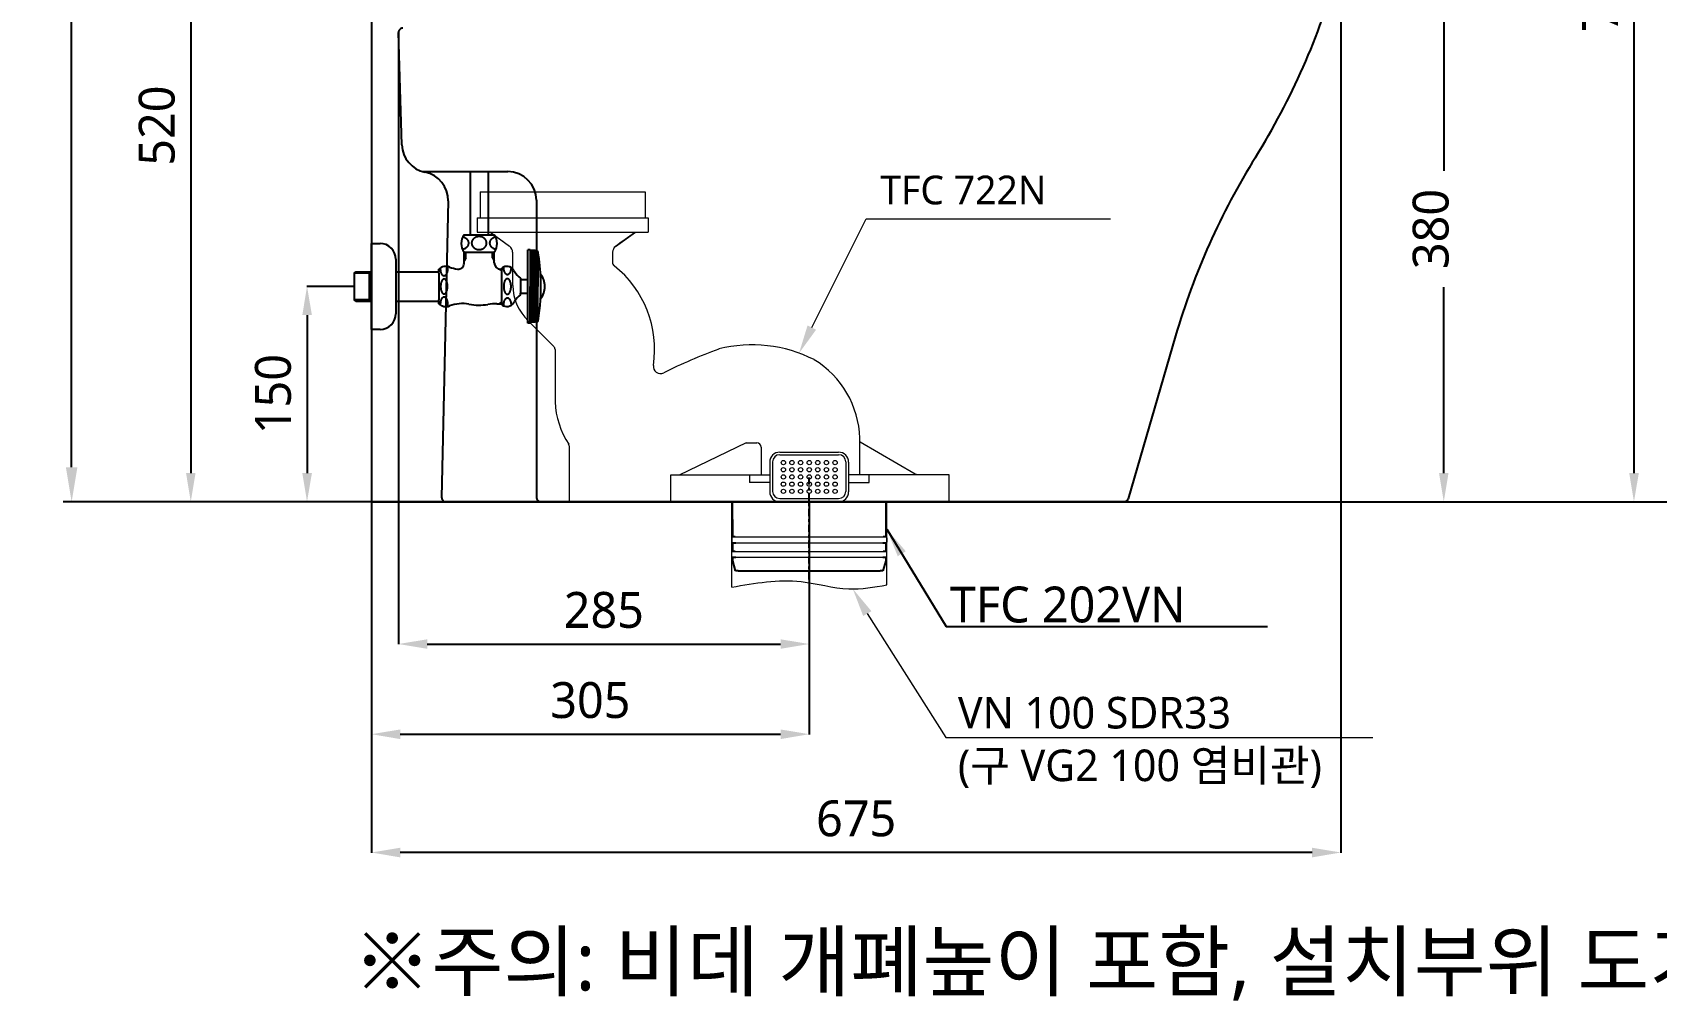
# Model space of a CAD drawing. Header units: millimetres. Extents: x 1416 to 7337, y -4252 to -1725.
# Drawn here: x 4466 to 5597, y -4252 to -3578 of the extents above; entities that cross this region are included whole.
import ezdxf

# ---------------------------------------------------------------- set-up
doc = ezdxf.new("R2010")
doc.units = ezdxf.units.MM
doc.header["$MEASUREMENT"] = 0
doc.linetypes.add('CENTER', pattern=[11, 5, -2, 2, -2])
doc.linetypes.add('HIDDEN', pattern=[0.375, 0.25, -0.125])
for name, color, linetype, lineweight in [('1', 1, 'CENTER', 5), ('2', 2, 'HIDDEN', 9), ('3', 3, 'Continuous', 15)]:
    doc.layers.add(name, color=color, linetype=linetype, lineweight=lineweight)
for name, color, linetype in [('4', 4, 'Continuous'), ('6', 6, 'Continuous'), ('CEN', 1, 'CENTER')]:
    doc.layers.add(name, color=color, linetype=linetype)
doc.styles.add('GHS', font='romans', dxfattribs={"bigfont": 'ghs'})
doc.styles.add('ROMANS', font='NanumGothic.ttf', dxfattribs={"height": 10.144927})
doc.styles.get("Standard").update_dxf_attribs({"font": 'NanumGothic.ttf'})
doc.dimstyles.get("Standard").update_dxf_attribs({"dimtxt": 0.18, "dimasz": 0.18, "dimexe": 0.18, "dimexo": 0.0625, "dimgap": 0.09, "dimtad": 0, "dimtih": 1, "dimtoh": 1, "dimdec": 4, "dimzin": 0, "dimdsep": 46, "dimtxsty": 'Standard', "dimcen": 0.09, "dimadec": 0, "dimazin": 0, "dimtfac": 1, "dimtdec": 4, "dimtofl": 0, "dimtmove": 0, "dimatfit": 3, "dimfxl": 0, "dimtolj": 1, "dimtzin": 0, "dimarcsym": 0})

# ---------------------------------------------------------------- blocks, each defined once
blk = doc.blocks.new('*D20')
at = {"color": 0, "lineweight": -2}
for p, q in [((5532.1, -3195), (5581.9, -3195)), ((5581.7, -3215), (5581.7, -3885)), ((5524.8, -3905), (5581.9, -3905))]:
    blk.add_line(p, q, dxfattribs=at)
at = {"color": 0}
for points in [[(5578.4, -3215), (5585.1, -3215), (5581.7, -3195)], [(5578.4, -3885), (5585.1, -3885), (5581.7, -3905)]]:
    blk.add_solid(points, dxfattribs=at)
at = {"layer": 'Defpoints', "color": 0}
for p in [(5532, -3195), (5524.7, -3905), (5581.7, -3905)]:
    blk.add_point(p, dxfattribs=at)
at = {"color": 2, "insert": (5558.2, -3550), "char_height": 25, "attachment_point": 5, "rotation": 90}
blk.add_mtext('\\A1;710', dxfattribs=at)
blk = doc.blocks.new('*D21')
at = {"color": 0, "lineweight": -2}
for p, q in [((5362, -3525), (5449.4, -3525)), ((5449.2, -3545), (5449.2, -3674.6)), ((5449.2, -3885), (5449.2, -3755.5)), ((5324.5, -3905), (5449.4, -3905))]:
    blk.add_line(p, q, dxfattribs=at)
at = {"color": 0}
for points in [[(5445.9, -3545), (5452.5, -3545), (5449.2, -3525)], [(5445.9, -3885), (5452.5, -3885), (5449.2, -3905)]]:
    blk.add_solid(points, dxfattribs=at)
at = {"layer": 'Defpoints', "color": 0}
for p in [(5361.9, -3525), (5324.4, -3905), (5449.2, -3905)]:
    blk.add_point(p, dxfattribs=at)
at = {"color": 2, "insert": (5440.2, -3715), "char_height": 25, "attachment_point": 5, "rotation": 90}
blk.add_mtext('\\A1;380', dxfattribs=at)
blk = doc.blocks.new('*D22')
at = {"color": 0, "lineweight": -2}
for p, q in [((4690.2, -3755), (4657, -3755)), ((4657.2, -3775), (4657.2, -3885)), ((4702.1, -3905), (4657, -3905))]:
    blk.add_line(p, q, dxfattribs=at)
at = {"color": 0}
for points in [[(4653.9, -3775), (4660.6, -3775), (4657.2, -3755)], [(4653.9, -3885), (4660.6, -3885), (4657.2, -3905)]]:
    blk.add_solid(points, dxfattribs=at)
at = {"layer": 'Defpoints', "color": 0}
for p in [(4690.2, -3755), (4657.2, -3905), (4702.1, -3905)]:
    blk.add_point(p, dxfattribs=at)
at = {"color": 2, "insert": (4633.6, -3830), "char_height": 25, "attachment_point": 5, "rotation": 90}
blk.add_mtext('\\A1;150', dxfattribs=at)
blk = doc.blocks.new('*D24')
at = {"color": 0, "linetype": 'ByBlock', "lineweight": -2}
for p, q in [((4907.6, -3381), (4576, -3381)), ((4576.2, -3401), (4576.2, -3885)), ((4768.6, -3905), (4576, -3905))]:
    blk.add_line(p, q, dxfattribs=at)
at = {"color": 0}
for points in [[(4572.9, -3401), (4579.5, -3401), (4576.2, -3381)], [(4572.9, -3885), (4579.5, -3885), (4576.2, -3905)]]:
    blk.add_solid(points, dxfattribs=at)
at = {"layer": 'Defpoints', "color": 0}
for p in [(4907.7, -3381), (4576.2, -3905), (4768.7, -3905)]:
    blk.add_point(p, dxfattribs=at)
at = {"color": 2, "insert": (4552.6, -3643), "char_height": 25, "attachment_point": 5, "rotation": 90}
blk.add_mtext('\\A1;520', dxfattribs=at)
blk = doc.blocks.new('BGFB')
at = {"color": 2, "linetype": 'Continuous', "lineweight": 0}
for p, q in [((-57.5, 0), (57.5, 0)), ((-57.5, 0), (-57.5, -18)), ((57.5, 0), (57.5, -18)), ((-59.5, -18), (59.5, -18)), ((-59.5, -18), (-59.5, -28)), ((59.5, -18), (59.5, -28)), ((-59.5, -28), (59.5, -28)), ((-36.9, -38), (-50.8, -28)), ((36.9, -38.1), (50.8, -28)), ((-34.8, -42.1), (-34.8, -65.3)), ((34.8, -42.1), (34.8, -49.1)), ((-24.1, -89.9), (-6.2, -107.6)), ((-5.3, -109.8), (-5.3, -146.3)), ((4.7, -215.9), (4.7, -177.4)), ((127.8, -174.9), (81.1, -197.3)), ((127.8, -174.9), (135.3, -174.9)), ((138.3, -177.9), (138.3, -197.3)), ((207.1, -196.8), (207.1, -171.6)), ((207.3, -174.1), (245.6, -196.4)), ((144.3, -188.3), (144.3, -208.9)), ((146.3, -188.1), (146.3, -208.6)), ((151.3, -181.3), (192.3, -181.3)), ((151.3, -183.1), (192.3, -183.1)), ((197.3, -188.1), (197.3, -208.6)), ((199.3, -188.3), (199.3, -208.9)), ((144.3, -197.3), (75.1, -197.3)), ((75.1, -197.3), (75.1, -215.9)), ((130.2, -197.3), (130.2, -202.4)), ((144.3, -202.4), (130.2, -202.4)), ((199.3, -196.8), (269.2, -196.8)), ((199.3, -202.4), (213.7, -202.4)), ((213.7, -202.4), (213.7, -196.8)), ((269.2, -196.8), (269.2, -215.9)), ((151.3, -213.6), (192.3, -213.6)), ((4.7, -215.9), (269.2, -215.9)), ((117.8, -240.9), (117.8, -243.9)), ((118.5, -240.4), (118.3, -240.4)), ((118.5, -244.4), (118.3, -244.4)), ((118.5, -240.4), (225.4, -240.4)), ((118.5, -244.4), (225.4, -244.4)), ((225.9, -240.9), (225.9, -243.9)), ((120.3, -250.4), (223.3, -250.4)), ((120.6, -254.4), (223, -254.4))]:
    blk.add_line(p, q, dxfattribs=at)
at = {"color": 3, "linetype": 'Continuous', "lineweight": 0}
for p, q in [((117.8, -275.3), (117.8, -215.9)), ((225.9, -273.8), (225.9, -215.9))]:
    blk.add_line(p, q, dxfattribs=at)
at = {"color": 2}
for p, q in [((118.5, -240.4), (118.4, -215.9)), ((225.3, -215.9), (225.2, -240.4)), ((118.5, -244.4), (120.6, -244.4)), ((118.6, -250.4), (118.5, -244.4)), ((223, -244.4), (225.2, -244.4)), ((225.2, -240.4), (223.3, -240.4)), ((225.2, -244.4), (225.1, -250.4)), ((120.3, -250.4), (118.3, -250.4)), ((118.3, -254.4), (120.6, -254.4)), ((118.6, -256.9), (118.6, -254.4)), ((120.4, -263.9), (118.6, -256.9)), ((223, -254.4), (225.4, -254.4)), ((225.1, -256.9), (223.2, -263.9)), ((225.4, -250.4), (223.3, -250.4)), ((225.1, -254.4), (225.1, -256.9)), ((122.4, -263.9), (120.4, -263.9)), ((122.4, -263.9), (171.8, -263.9)), ((171.8, -263.9), (221.2, -263.9)), ((223.2, -263.9), (221.2, -263.9))]:
    blk.add_line(p, q, dxfattribs=at)
blk.add_line((120.3, -240.4), (118.5, -240.4))
at = {"color": 2, "linetype": 'Continuous', "lineweight": 0}
for centre in [(153.8, -188.6), (153.8, -193.6), (153.8, -198.6), (153.8, -203.6), (153.8, -208.6)]:
    blk.add_circle(centre, 1.5, dxfattribs=at)
for centre, radius, start, end in [((-39.8, -42.1), 5, 0.0447, 54.1067), ((39.8, -42.1), 5, 125.8861, 179.7556), ((37.8, -49.1), 3, 179.7556, 231.4151), ((-10.7, -109.9), 74.8, 351.5468, 51.4151), ((1.6, -64.1), 36.4, 181.8849, 225.0733), ((-8.3, -109.8), 3, 0.0895, 45.2408), ((239.8, -464.9), 378.8, 110.2437, 116.5549), ((132, -202.9), 96.3, 63.2809, 103.9725), ((68.2, -121.6), 5, 171.5468, 296.5549), ((140.2, -174), 67, 2.0828, 58.4605), ((52.8, -143.8), 58.1, 182.4762, 213.3534), ((1.7, -177.4), 3, 0, 33.3534), ((135.3, -177.9), 3, 0, 90), ((151.3, -188.3), 7, 90, 180), ((151.3, -188.1), 5, 90, 180), ((192.3, -188.3), 7, 360, 90), ((192.3, -188.1), 5, 0, 90), ((247.1, -193.8), 3, 239.7939, 270), ((151.3, -208.9), 7, 179.7381, 270), ((151.3, -208.6), 5, 180, 270), ((192.3, -208.6), 5, 270, 0), ((192.3, -208.9), 7, 270, 0), ((118.3, -240.9), 0.5, 90, 180), ((118.3, -243.9), 0.5, 180, 270), ((225.4, -240.9), 0.5, 0, 90), ((225.4, -243.9), 0.5, 270, 360), ((118.3, -250.9), 0.5, 90, 180), ((118.3, -253.9), 0.5, 180, 270), ((225.4, -250.9), 0.5, 0, 90), ((225.4, -253.9), 0.5, 270, 0)]:
    blk.add_arc(centre, radius, start, end, dxfattribs=at)
at = {"color": 3, "linetype": 'Continuous', "lineweight": 0}
blk.add_spline([(117.8, -275.3), (166.2, -271.5), (199.4, -276.5), (225.9, -273.8)], degree=3, dxfattribs=at)
at = {"layer": '1', "color": 252, "linetype": 'Continuous'}
for q in [(-50.8, -28), (-50.1, -28.5), (-50.1, -28.5), (-50.1, -28.5)]:
    blk.add_line((-36.9, -38), q, dxfattribs=at)
at = {"layer": '1', "color": 2, "linetype": 'Continuous'}
for centre in [(159.8, -188.6), (159.8, -188.6), (159.8, -193.6), (159.8, -193.6), (165.8, -188.6), (165.8, -188.6), (165.8, -193.6), (165.8, -193.6), (171.8, -188.6), (171.8, -193.6), (177.8, -188.6), (177.8, -188.6), (177.8, -193.6), (177.8, -193.6), (183.8, -188.6), (183.8, -188.6), (183.8, -193.6), (183.8, -193.6), (189.8, -188.6), (189.8, -188.6), (189.8, -193.6), (189.8, -193.6), (159.8, -198.6), (159.8, -198.6), (159.8, -203.6), (159.8, -203.6), (165.8, -198.6), (165.8, -198.6), (165.8, -203.6), (165.8, -203.6), (171.8, -198.6), (171.8, -203.6), (177.8, -198.6), (177.8, -198.6), (177.8, -203.6), (177.8, -203.6), (183.8, -198.6), (183.8, -198.6), (183.8, -203.6), (183.8, -203.6), (189.8, -198.6), (189.8, -198.6), (189.8, -203.6), (189.8, -203.6), (159.8, -208.6), (159.8, -208.6), (165.8, -208.6), (165.8, -208.6), (171.8, -208.6), (171.8, -208.6), (177.8, -208.6), (177.8, -208.6), (183.8, -208.6), (183.8, -208.6), (189.8, -208.6), (189.8, -208.6)]:
    blk.add_circle(centre, 1.5, dxfattribs=at)
at = {"layer": '1', "color": 252, "linetype": 'Continuous'}
for centre in [(171.8, -188.6), (171.8, -193.6), (171.8, -198.6), (171.8, -203.6)]:
    blk.add_circle(centre, 1.5, dxfattribs=at)
for points, degree in [([(50.1, -28.5), (36.9, -38)], 1), ([(50.1, -28.5), (45.7, -31.7), (41.3, -34.8), (36.9, -38)], 3), ([(50.1, -28.5), (36.9, -38)], 1), ([(50.1, -28.5), (45.7, -31.7), (41.3, -34.8), (36.9, -38)], 3), ([(197.9, -139.9), (198.2, -140.5), (198.5, -141), (198.8, -141.6)], 3), ([(197.9, -139.9), (198.2, -140.5), (198.5, -141), (198.8, -141.6)], 3)]:
    blk.add_open_spline(points, degree=degree, dxfattribs=at)
at = {"layer": 'CEN'}
blk.add_line((171.8, -269.9), (171.8, -196.9), dxfattribs=at)
blk = doc.blocks.new('*D25')
at = {"color": 0, "linetype": 'ByBlock', "lineweight": -2}
for p, q in [((4702.1, -3894.1), (4702.1, -4067.1)), ((5007.1, -3905.1), (5007.1, -4067.1)), ((4722.1, -4066.9), (4987.1, -4066.9))]:
    blk.add_line(p, q, dxfattribs=at)
at = {"color": 0}
for points in [[(4722.1, -4063.6), (4722.1, -4070.3), (4702.1, -4066.9)], [(4987.1, -4063.6), (4987.1, -4070.3), (5007.1, -4066.9)]]:
    blk.add_solid(points, dxfattribs=at)
at = {"layer": 'Defpoints', "color": 0}
for p in [(4702.1, -3894), (5007.1, -3905), (5007.1, -4066.9)]:
    blk.add_point(p, dxfattribs=at)
at = {"color": 2, "insert": (4854.6, -4043.3), "char_height": 25, "attachment_point": 5}
blk.add_mtext('\\A1;305', dxfattribs=at)
blk = doc.blocks.new('*D15')
at = {"color": 0, "linetype": 'ByBlock', "lineweight": -2}
for p, q in [((4720.9, -3578.2), (4720.9, -4004.3)), ((5007.1, -3905.1), (5007.1, -4004.3)), ((4740.9, -4004.1), (4987.1, -4004.1))]:
    blk.add_line(p, q, dxfattribs=at)
at = {"color": 0}
for points in [[(4740.9, -4000.8), (4740.9, -4007.4), (4720.9, -4004.1)], [(4987.1, -4000.8), (4987.1, -4007.4), (5007.1, -4004.1)]]:
    blk.add_solid(points, dxfattribs=at)
at = {"layer": 'Defpoints', "color": 0}
for p in [(4720.9, -3578.1), (5007.1, -3905), (5007.1, -4004.1)]:
    blk.add_point(p, dxfattribs=at)
at = {"color": 2, "insert": (4864, -3980.5), "char_height": 25, "attachment_point": 5}
blk.add_mtext('\\A1;285', dxfattribs=at)
blk = doc.blocks.new('*D16')
at = {"color": 0, "linetype": 'ByBlock', "lineweight": -2}
for p, q in [((5377.5, -3490.2), (5377.5, -4149.5)), ((4702.1, -3533.1), (4702.1, -4149.5)), ((5357.5, -4149.3), (4722.1, -4149.3))]:
    blk.add_line(p, q, dxfattribs=at)
at = {"color": 0}
for points in [[(4722.1, -4146), (4722.1, -4152.7), (4702.1, -4149.3)], [(5357.5, -4146), (5357.5, -4152.7), (5377.5, -4149.3)]]:
    blk.add_solid(points, dxfattribs=at)
at = {"layer": 'Defpoints', "color": 0}
for p in [(5377.5, -3490.1), (4702.1, -3533), (4702.1, -4149.3)]:
    blk.add_point(p, dxfattribs=at)
at = {"color": 2, "insert": (5039.8, -4125.7), "char_height": 25, "attachment_point": 5}
blk.add_mtext('\\A1;675', dxfattribs=at)
blk = doc.blocks.new('*D26')
at = {"color": 3, "lineweight": -2}
for p, q in [((4897.3, -2970), (4487.2, -2970)), ((4493.2, -2994), (4493.2, -3412.5)), ((4493.2, -3881), (4493.2, -3462.6)), ((4702, -3905), (4487.2, -3905))]:
    blk.add_line(p, q, dxfattribs=at)
at = {"color": 3}
for points in [[(4489.2, -2994), (4497.2, -2994), (4493.2, -2970)], [(4489.2, -3881), (4497.2, -3881), (4493.2, -3905)]]:
    blk.add_solid(points, dxfattribs=at)
at = {"layer": 'Defpoints', "color": 0}
for p in [(4897.3, -2970), (4493.2, -3905), (4702.1, -3905)]:
    blk.add_point(p, dxfattribs=at)
at = {"color": 0, "insert": (4493.2, -3437.5), "char_height": 24, "attachment_point": 5}
blk.add_mtext('\\A1;{\\C2;940}', dxfattribs=at)

msp = doc.modelspace()

# ---------------------------------------------------------------- linework, layer by layer
for p, q in [((4723.30021, -3656.42018), (4720.92227, -3578.13426)), ((4737.79565, -3675.04317), (4796.99589, -3675.04317)), ((4755.47666, -3695.47785), (4750.98752, -3901.97797)), ((4816.99589, -3695.04317), (4816.99589, -3832.03557)), ((5262.30326, -3789.52875), (5229.19641, -3902.88422)), ((4816.99589, -3832.03557), (4816.99589, -3902.04317)), ((4741.69963, -3905.04316), (4722.11285, -3905.04316)), ((5226.31671, -3905.04317), (4753.98681, -3905.04317)), ((4758.47698, -3905.04316), (4756.50485, -3905.04316)), ((4778.89273, -3905.04317), (4758.47698, -3905.04316)), ((4776.69693, -3905.04316), (5229.57714, -3905.04316)), ((4800.7441, -3905.04317), (4778.89273, -3905.04317)), ((4810.82171, -3905.04317), (4800.7441, -3905.04317)), ((4813.93299, -3905.04317), (4810.82169, -3905.04317)), ((4833.6084, -3905.04317), (4813.93299, -3905.04317)), ((5091.13922, -3905.04317), (4833.6084, -3905.04317)), ((5014.92089, -3905.04317), (5097.61333, -3905.04317)), ((5171.04117, -3905.04317), (5091.13922, -3905.04317)), ((5206.73607, -3905.04317), (5171.04117, -3905.04317)), ((5229.5043, -3905.04317), (5206.73607, -3905.04317))]:
    msp.add_line(p, q)
at = {"color": 2}
msp.add_line((4816.99589, -3727.69551), (4816.99589, -3733.92304), dxfattribs=at)
for centre, radius, start, end in [((4893.75386, -3400.50567), 500, 328.04871379, 344.37231621), ((4723.92089, -3578.04317), 3, 90, 181.73982655), ((4743.29099, -3655.81296), 20, 181.73982655, 258.74124322), ((5742.2522, -3929.70372), 500, 148.04871379, 163.71890857), ((4735.48138, -3695.04317), 20, 358.75463573, 78.74124322), ((4796.99589, -3695.04317), 20, 0, 90), ((4753.98681, -3902.04317), 3, 178.75463573, 270), ((4819.99589, -3902.04317), 3, 180, 270), ((5226.31671, -3902.04317), 3, 270, 343.71890857)]:
    msp.add_arc(centre, radius, start, end)
at = {"layer": '3'}
for points in [[(5008.90848, -3783.65485), (5046.65423, -3707.95447), (5216.95708, -3707.95447)], [(5047.55704, -3982.89715), (5102.1919, -4069.20301), (5399.6919, -4069.20301)]]:
    msp.add_lwpolyline(points, dxfattribs=at)
msp.add_solid([(5011.89155, -3785.14227), (4999.98397, -3801.55326), (5005.92542, -3782.16744)], dxfattribs=at)
at = {"layer": '3', "color": 3}
msp.add_solid([(5044.68168, -3984.58339), (5037.43959, -3965.64498), (5050.4324, -3981.21091)], dxfattribs=at)
at = {"layer": '4'}
for p, q in [((4770.76285, -3675.04317), (4770.76285, -3719.04316)), ((4783.46285, -3675.04317), (4783.46285, -3719.04316)), ((4766.61285, -3719.04316), (4770.76285, -3719.04316)), ((4770.76285, -3719.04316), (4787.61285, -3719.04316)), ((4702.11285, -3785.04316), (4702.11285, -3725.04316)), ((4702.11285, -3725.04316), (4708.11285, -3725.04316)), ((4766.61285, -3738.9548), (4766.61285, -3731.04316)), ((4766.61285, -3731.04316), (4787.61285, -3731.04316)), ((4767.86285, -3735.04316), (4767.86285, -3731.04316)), ((4786.36285, -3735.04316), (4786.36285, -3731.04316)), ((4787.61285, -3738.54316), (4787.61285, -3731.04316)), ((4812.61285, -3729.54316), (4811.11285, -3729.54316)), ((4811.11285, -3730.54316), (4811.11285, -3729.54316)), ((4811.11285, -3755.04316), (4811.11285, -3730.54316)), ((4812.61285, -3729.74316), (4812.61285, -3729.54316)), ((4812.61285, -3729.74316), (4812.61285, -3755.04316)), ((4816.11285, -3730.45465), (4812.61285, -3730.45465)), ((4816.11285, -3731.45465), (4812.61285, -3731.45465)), ((4816.11285, -3732.45465), (4812.61285, -3732.45465)), ((4816.11285, -3733.45465), (4812.61285, -3733.45465)), ((4816.11285, -3730.04316), (4812.91285, -3730.04316)), ((4816.61285, -3730.54316), (4816.11285, -3730.04316)), ((4816.11285, -3730.04316), (4816.11285, -3755.04316)), ((4817.4366, -3730.54316), (4816.61285, -3730.54316)), ((4816.61285, -3730.54316), (4816.61285, -3755.04316)), ((4818.02803, -3731.04316), (4818.02803, -3755.04316)), ((4690.11285, -3745.79316), (4691.11285, -3744.79316)), ((4691.11285, -3744.79316), (4702.11285, -3744.79316)), ((4700.61285, -3765.29316), (4700.61285, -3744.79316)), ((4700.61285, -3745.79316), (4701.61285, -3744.79316)), ((4719.11285, -3736.04316), (4719.11285, -3774.04316)), ((4719.11285, -3744.79316), (4749.11172, -3744.79316)), ((4749.11172, -3745.79204), (4749.11172, -3743.04427)), ((4767.86285, -3735.04316), (4766.61285, -3737.20823)), ((4766.61285, -3735.04316), (4767.86285, -3735.04316)), ((4786.36285, -3735.04316), (4787.61285, -3735.04316)), ((4786.36285, -3735.04316), (4787.61285, -3737.20823)), ((4792.11285, -3743.79316), (4790.81381, -3742.85159)), ((4792.11285, -3743.79316), (4792.11285, -3743.04316)), ((4792.11285, -3743.04316), (4793.02625, -3743.04316)), ((4792.11285, -3743.79316), (4793.02625, -3743.79316)), ((4793.02625, -3743.04316), (4793.02625, -3742.32245)), ((4793.02625, -3767.04316), (4793.02625, -3743.04316)), ((4801.13966, -3743.72165), (4801.69202, -3744.67837)), ((4816.11285, -3734.45465), (4812.61285, -3734.45465)), ((4816.11285, -3735.45465), (4812.61285, -3735.45465)), ((4816.11285, -3736.45465), (4812.61285, -3736.45465)), ((4816.11285, -3737.45465), (4812.61285, -3737.45465)), ((4816.11285, -3738.45465), (4812.61285, -3738.45465)), ((4816.11285, -3739.45465), (4812.61285, -3739.45465)), ((4816.11285, -3740.45465), (4812.61285, -3740.45465)), ((4816.11285, -3741.45465), (4812.61285, -3741.45465)), ((4816.11285, -3742.45465), (4812.61285, -3742.45465)), ((4816.11285, -3743.45465), (4812.61285, -3743.45465)), ((4816.11285, -3744.45465), (4812.61285, -3744.45465)), ((4700.61285, -3745.79316), (4690.11285, -3745.79316)), ((4690.23713, -3764.29316), (4690.23713, -3745.79316)), ((4702.11285, -3745.41012), (4702.11285, -3764.67555)), ((4749.11285, -3745.79316), (4749.11285, -3764.29316)), ((4806.02625, -3749.31082), (4806.02625, -3750.29316)), ((4806.02625, -3750.29316), (4806.02625, -3759.79316)), ((4806.02625, -3750.29316), (4811.11285, -3750.29316)), ((4811.11285, -3780.54316), (4811.11285, -3755.04316)), ((4816.11285, -3745.45465), (4812.61285, -3745.45465)), ((4816.11285, -3746.45465), (4812.61285, -3746.45465)), ((4816.11285, -3747.45465), (4812.61285, -3747.45465)), ((4816.11285, -3748.45465), (4812.61285, -3748.45465)), ((4816.11285, -3749.45465), (4812.61285, -3749.45465)), ((4816.11285, -3750.45465), (4812.61285, -3750.45465)), ((4816.11285, -3751.45465), (4812.61285, -3751.45465)), ((4816.11285, -3752.45465), (4812.61285, -3752.45465)), ((4816.11285, -3753.45465), (4812.61285, -3753.45465)), ((4816.11285, -3754.45465), (4812.61285, -3754.45465)), ((4812.61285, -3780.34316), (4812.61285, -3755.04316)), ((4816.11285, -3755.63168), (4812.61285, -3755.63168)), ((4816.11285, -3756.63168), (4812.61285, -3756.63168)), ((4816.11285, -3780.04316), (4816.11285, -3755.04316)), ((4816.61285, -3779.54316), (4816.61285, -3755.04316)), ((4818.02803, -3779.04316), (4818.02803, -3755.04316)), ((4691.11285, -3765.29316), (4690.11285, -3764.29316)), ((4700.61285, -3764.29316), (4690.11285, -3764.29316)), ((4691.11285, -3765.29316), (4702.11285, -3765.29316)), ((4701.61285, -3765.29316), (4700.61285, -3764.29316)), ((4719.11285, -3765.29316), (4749.11285, -3765.29316)), ((4749.11285, -3767.04316), (4749.11285, -3764.29316)), ((4749.11285, -3765.29316), (4749.11285, -3765.4749)), ((4749.11285, -3767.04316), (4749.11285, -3765.4749)), ((4789.40106, -3767.04316), (4793.02625, -3767.04316)), ((4792.11285, -3766.29316), (4790.81381, -3767.04316)), ((4792.11285, -3767.04316), (4792.11285, -3766.29316)), ((4792.11285, -3766.29316), (4793.02625, -3766.29316)), ((4793.02625, -3767.76388), (4793.02625, -3767.04316)), ((4801.13966, -3766.36468), (4801.69202, -3765.40795)), ((4806.02625, -3759.79316), (4811.11285, -3759.79316)), ((4806.02625, -3760.77551), (4806.02625, -3759.79316)), ((4816.11285, -3757.63168), (4812.61285, -3757.63168)), ((4816.11285, -3758.63168), (4812.61285, -3758.63168)), ((4816.11285, -3759.63168), (4812.61285, -3759.63168)), ((4816.11285, -3760.63168), (4812.61285, -3760.63168)), ((4816.11285, -3761.63168), (4812.61285, -3761.63168)), ((4816.11285, -3762.63168), (4812.61285, -3762.63168)), ((4816.11285, -3763.63168), (4812.61285, -3763.63168)), ((4816.11285, -3764.63168), (4812.61285, -3764.63168)), ((4816.11285, -3765.63168), (4812.61285, -3765.63168)), ((4816.11285, -3766.63168), (4812.61285, -3766.63168)), ((4816.11285, -3767.63168), (4812.61285, -3767.63168)), ((4816.11285, -3768.63168), (4812.61285, -3768.63168)), ((4816.11285, -3769.63168), (4812.61285, -3769.63168)), ((4816.11285, -3770.63168), (4812.61285, -3770.63168)), ((4816.11285, -3771.63168), (4812.61285, -3771.63168)), ((4816.11285, -3772.60151), (4812.61285, -3772.60151)), ((4816.11285, -3773.60151), (4812.61285, -3773.60151)), ((4816.11285, -3774.60151), (4812.61285, -3774.60151)), ((4816.11285, -3775.60151), (4812.61285, -3775.60151)), ((4816.11285, -3776.60151), (4812.61285, -3776.60151)), ((4816.11285, -3777.60151), (4812.61285, -3777.60151)), ((4816.11285, -3778.60151), (4812.61285, -3778.60151)), ((4708.11285, -3785.04316), (4702.11285, -3785.04316)), ((4812.61285, -3780.51299), (4811.11285, -3780.51299)), ((4816.11285, -3779.60151), (4812.61285, -3779.60151)), ((4812.61285, -3780.31299), (4812.61285, -3780.51299)), ((4816.11285, -3780.01299), (4812.91285, -3780.01299)), ((4816.61285, -3779.51299), (4816.11285, -3780.01299)), ((4817.4366, -3779.51299), (4816.61285, -3779.51299))]:
    msp.add_line(p, q, dxfattribs=at)
for centre, radius, start, end in [((4774.61285, -3725.04316), 10, 143.13010235, 216.86989765), ((4779.61285, -3725.04316), 10, 323.13010235, 36.86989765), ((4708.11285, -3736.04316), 11, 0, 90), ((4812.91285, -3729.74316), 0.3, 180, 270), ((4817.4366, -3731.24316), 0.7, 9.49341, 90), ((4675.11285, -3755.04316), 145, 1.94314208, 9.49341), ((4754.01921, -3748.03592), 7, 69.03386253, 134.51293636), ((4765.40768, -3718.31546), 24.82771, 249.03386253, 262.28832154), ((4762.61285, -3738.9548), 4, 262.28832154, 0), ((4792.11285, -3738.54316), 4.5, 180, 270), ((4796.50038, -3746.40014), 5.35697, 30, 130.43056562), ((4813.81638, -3737.67837), 14, 210, 236.19017959), ((4675.11285, -3755.04316), 145, 350.50659, 1.94314208), ((4808.85862, -3755.0885), 14, 0.24727149, 38.21407326), ((4808.85862, -3754.96766), 14, 321.78592674, 359.75272851), ((4754.01921, -3762.05041), 7, 225.5, 290.96613747), ((4765.40768, -3791.77087), 24.82771, 79.26272498, 110.96613747), ((4777.11285, -3730.04316), 38, 259.26272601, 279.30482553), ((4789.40105, -3805.04316), 38, 89.99999738, 99.30482351), ((4796.50038, -3763.68619), 5.35697, 229.56943438, 330), ((4813.81638, -3772.40795), 14, 123.80982041, 150), ((4708.11285, -3774.04316), 11, 270, 0), ((4817.4366, -3778.81299), 0.7, 270, 350.50659), ((4812.91285, -3780.31299), 0.3, 90, 180)]:
    msp.add_arc(centre, radius, start, end, dxfattribs=at)
for points, weights, knots in [([(4765.74079, -3720.42942), (4769.65964, -3721.3084), (4769.65964, -3724.81558), (4769.65964, -3728.46962), (4765.53779, -3729.24355)], [0.916933576092, 0.757211222931, 1, 0.749590815139, 0.927356513375], [1.8395081576, 1.8395081576, 1.8395081576, 3.1415926536, 3.1415926536, 4.4845456566, 4.4845456566, 4.4845456566]), ([(4771.88339, -3724.81558), (4771.88339, -3720.28482), (4777.11285, -3720.28482), (4782.34231, -3720.28482), (4782.34231, -3724.81558), (4782.34231, -3729.34634), (4777.11285, -3729.34634), (4771.88339, -3729.34634), (4771.88339, -3724.81558)], [1, 0.707106781187, 1, 0.707106781187, 1, 0.707106781187, 1, 0.707106781187, 1], [0, 0, 0, 1.5707963268, 1.5707963268, 3.1415926536, 3.1415926536, 4.7123889804, 4.7123889804, 6.2831853072, 6.2831853072, 6.2831853072]), ([(4788.6954, -3729.22733), (4784.65665, -3728.40911), (4784.65665, -3724.81558), (4784.65665, -3721.36604), (4788.49462, -3720.44816)], [0.9229916316, 0.752711955862, 1, 0.76024465311, 0.913005231274], [4.9569710883, 4.9569710883, 4.9569710883, 6.2831853072, 6.2831853072, 7.5690014136, 7.5690014136, 7.5690014136]), ([(4754.98188, -3741.10243), (4755.07456, -3741.80621), (4755.07456, -3742.53826), (4755.07456, -3747.75604), (4752.67391, -3747.75604), (4750.27326, -3747.75604), (4750.27326, -3742.53826), (4750.27326, -3742.32759), (4750.28108, -3742.11761)], [0.91075348696, 0.945078033016, 1, 0.707106781187, 1, 0.707106781187, 1, 0.983551247818, 0.968950004768], [4.4178405974, 4.4178405974, 4.4178405974, 4.7123889804, 4.7123889804, 6.2831853072, 6.2831853072, 7.853981634, 7.853981634, 7.9421968532, 7.9421968532, 7.9421968532]), ([(4799.3654, -3741.87368), (4799.17848, -3746.84989), (4796.7915, -3746.84989), (4794.26012, -3746.84989), (4794.21017, -3741.5574)], [0.969776747706, 0.723090688709, 1, 0.711176661733, 0.99197334448], [4.7981112218, 4.7981112218, 4.7981112218, 6.2831853072, 6.2831853072, 7.8321547257, 7.8321547257, 7.8321547257]), ([(4752.67391, -3760.26095), (4750.27326, -3760.26095), (4750.27326, -3755.04316), (4750.27326, -3749.82538), (4752.67391, -3749.82538), (4755.07456, -3749.82538), (4755.07456, -3755.04316), (4755.07456, -3760.26095), (4752.67391, -3760.26095)], [1, 0.707106781187, 1, 0.707106781187, 1, 0.707106781187, 1, 0.707106781187, 1], [0, 0, 0, 1.5707963268, 1.5707963268, 3.1415926536, 3.1415926536, 4.7123889804, 4.7123889804, 6.2831853072, 6.2831853072, 6.2831853072]), ([(4796.7915, -3760.44218), (4794.20967, -3760.44218), (4794.20967, -3755.04316), (4794.20967, -3749.64415), (4796.7915, -3749.64415), (4799.37333, -3749.64415), (4799.37333, -3755.04316), (4799.37333, -3760.44218), (4796.7915, -3760.44218)], [1, 0.707106781187, 1, 0.707106781187, 1, 0.707106781187, 1, 0.707106781187, 1], [0, 0, 0, 1.5707963268, 1.5707963268, 3.1415926536, 3.1415926536, 4.7123889804, 4.7123889804, 6.2831853072, 6.2831853072, 6.2831853072]), ([(4750.28492, -3767.97114), (4750.27326, -3767.71492), (4750.27326, -3767.45745), (4750.27326, -3762.23967), (4752.67391, -3762.23967), (4755.07456, -3762.23967), (4755.07456, -3767.45745), (4755.07456, -3768.23867), (4754.96929, -3768.98564)], [0.962679492115, 0.979969954245, 1, 0.707106781187, 1, 0.707106781187, 1, 0.94160424542, 0.906493865399], [1.4633745079, 1.4633745079, 1.4633745079, 1.5707963268, 1.5707963268, 3.1415926536, 3.1415926536, 4.7123889804, 4.7123889804, 5.0255674048, 5.0255674048, 5.0255674048]), ([(4794.21089, -3768.52927), (4794.20967, -3768.44645), (4794.20967, -3768.3636), (4794.20967, -3762.96459), (4796.7915, -3762.96459), (4799.3001, -3762.96459), (4799.37226, -3768.2083)], [0.987640002485, 0.993683792999, 1, 0.707106781187, 1, 0.713030131329, 0.988392882435], [1.5369222931, 1.5369222931, 1.5369222931, 1.5707963268, 1.5707963268, 3.1415926536, 3.1415926536, 4.6806218515, 4.6806218515, 4.6806218515])]:
    msp.add_rational_spline(points, weights, degree=2, knots=knots, dxfattribs=at)
at = {"layer": '6'}
msp.add_lwpolyline([(5702.11285, -1980.00858), (4702.11285, -1980.00858), (4702.11285, -3905.04316), (6629.61285, -3905.04316), (6629.61285, -2880.04316)], dxfattribs=at)

# ---------------------------------------------------------------- block references
at = {"color": 1}
msp.add_blockref('BGFB', (4835.26589, -3689.14129), dxfattribs=at)

# ---------------------------------------------------------------- texts
at = {"layer": '2', "attachment_point": 4, "style": 'ROMANS'}
for s, insert, char_height in [('TFC 722N', (5056.53006, -3687.95447), 20), ('VN 100 SDR33\\P(구 VG2 100 염비관)', (5110.6919, -4072.70301), 22)]:
    msp.add_mtext(s, dxfattribs=dict(at, insert=insert, char_height=char_height))
at = {"layer": '2', "insert": (5105.141, -3989.40756), "char_height": 25, "width": 279.8677751, "attachment_point": 7, "line_spacing_factor": 0.963855}
msp.add_mtext('TFC 202VN', dxfattribs=at)
at = {"layer": '3', "color": 1, "insert": (4689.25275, -4205.1708), "char_height": 40, "attachment_point": 1, "style": 'GHS'}
msp.add_mtext_dynamic_manual_height_columns('{\\fNanumGothic|b0|i0|c129|p50;※주의: 비데 개폐높이 포함, 설치부위 도기허용차는 ±5%이므로 반드시 실측 확인 후 시공하십시오.}', width=2648.261808, gutter_width=13.505, heights=[0], dxfattribs=at)

# ---------------------------------------------------------------- dimensions: what is measured, and where the dimension line sits
dim = msp.add_linear_dim(base=(4493.16575, -3905.04316), p1=(4897.33711, -2970.03777), p2=(4702.11285, -3905.04316), angle=90, text='{\\C2;940}', dimstyle='Standard', override={"dimscale": 1.2, "dimtxt": 20, "dimasz": 20, "dimexe": 5, "dimgap": 10, "dimzin": 12, "dimclrd": 3, "dimclre": 3, "dimazin": 2, "dimarcsym": 1})
dim.commit()
dim.dimension.update_dxf_attribs({"geometry": '*D26', "text_midpoint": (4493.16575, -3437.54047)})
at = {"color": 3}
for base, p1, p2, picture, middle in [((5581.73989, -3905.04316), (5532.04627, -3195.04316), (5524.74604, -3905.04316), '*D20', (5558.22057, -3550.04316)), ((4657.21824, -3905.04316), (4690.23713, -3755.04316), (4702.11285, -3905.04316), '*D22', (4633.64528, -3830.04316))]:
    dim = msp.add_linear_dim(base=base, p1=p1, p2=p2, angle=90, dimstyle='Standard', override={"dimtxt": 25, "dimasz": 20, "dimgap": 10, "dimtad": 1, "dimtih": 0, "dimdec": 0, "dimclrt": 2, "dimtdec": 0, "dimtmove": 2}, dxfattribs=at)
    dim.commit()
    dim.dimension.update_dxf_attribs({"geometry": picture, "text_midpoint": middle})
dim = msp.add_linear_dim(base=(4576.18433, -3905.04317), p1=(4907.66941, -3380.98973), p2=(4768.68486, -3905.04317), angle=90, text='520', dimstyle='Standard', override={"dimtxt": 25, "dimasz": 20, "dimgap": 10, "dimtad": 1, "dimtih": 0, "dimdec": 0, "dimclrt": 2, "dimtdec": 0, "dimtmove": 2, "dimarcsym": 1}, dxfattribs=at)
dim.commit()
dim.dimension.update_dxf_attribs({"geometry": '*D24', "text_midpoint": (4552.57561, -3643.01645)})
for base, p1, p2, picture, middle in [((4702.11285, -4149.33704), (5377.53861, -3490.14461), (4702.11285, -3533.04317), '*D16', (5039.82573, -4125.72831)), ((5007.11285, -4066.94024), (4702.11285, -3894.04225), (5007.11285, -3905.04317), '*D25', (4854.61285, -4043.31363))]:
    dim = msp.add_linear_dim(base=base, p1=p1, p2=p2, dimstyle='Standard', override={"dimtxt": 25, "dimasz": 20, "dimgap": 10, "dimtad": 1, "dimtih": 0, "dimdec": 0, "dimclrt": 2, "dimtdec": 0, "dimtmove": 2, "dimarcsym": 1}, dxfattribs=at)
    dim.commit()
    dim.dimension.update_dxf_attribs({"geometry": picture, "text_midpoint": middle})
dim = msp.add_linear_dim(base=(5449.20563, -3905.04316), p1=(5361.92106, -3525.04317), p2=(5324.40523, -3905.04316), angle=90, dimstyle='Standard', override={"dimtxt": 25, "dimasz": 20, "dimgap": 10, "dimtad": 1, "dimtih": 0, "dimdec": 0, "dimclrt": 2, "dimtdec": 0, "dimtmove": 2}, dxfattribs=at)
dim.commit()
dim.dimension.update_dxf_attribs({"geometry": '*D21', "text_midpoint": (5440.19444, -3715.04317), "dimtype": 160})
dim = msp.add_linear_dim(base=(5007.11285, -4004.10372), p1=(4720.92227, -3578.13426), p2=(5007.11285, -3905.04317), text='285', dimstyle='Standard', override={"dimtxt": 25, "dimasz": 20, "dimgap": 10, "dimtad": 1, "dimtih": 0, "dimdec": 0, "dimpost": '', "dimclrt": 2, "dimtdec": 0, "dimtmove": 2, "dimarcsym": 1}, dxfattribs=at)
dim.commit()
dim.dimension.update_dxf_attribs({"geometry": '*D15', "text_midpoint": (4864.01756, -3980.49499)})

# ---------------------------------------------------------------- leaders
msp.add_leader([(5061.12357, -3924.16545), (5102.56377, -3991.78938), (5326.34471, -3991.78938)], dimstyle='Standard', override={"dimtxt": 25, "dimasz": 20, "dimgap": 10, "dimtad": 0, "dimtih": 0, "dimdec": 0, "dimclrt": 2, "dimtdec": 0, "dimtmove": 2, "dimarcsym": 1}, dxfattribs=at)

doc.saveas('drawing.dxf')
